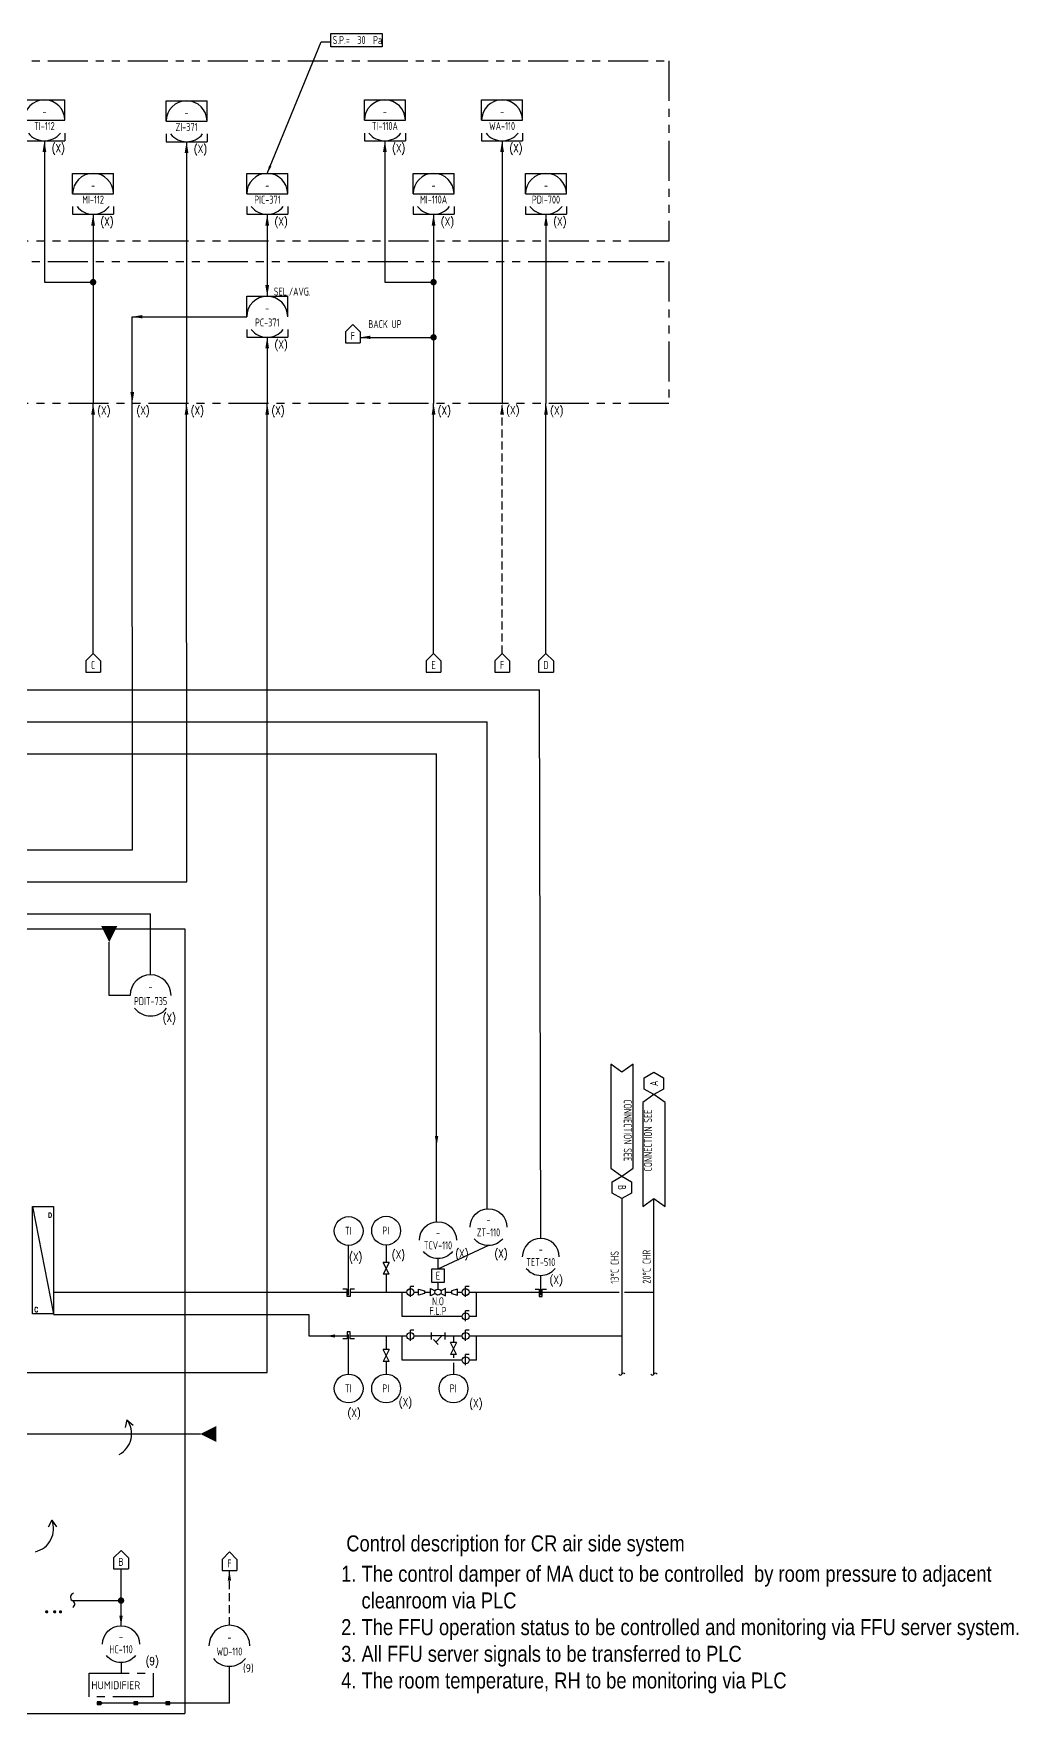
# Model space of a CAD drawing. Header units: millimetres. Extents: x 64 to 842, y 41 to 565.
# Drawn here: x 534 to 842, y 41 to 565 of the extents above; entities that cross this region are included whole.
import ezdxf
from ezdxf.enums import TextEntityAlignment as Align

# ---------------------------------------------------------------- set-up
doc = ezdxf.new("R2010")
doc.units = ezdxf.units.MM
doc.header["$LTSCALE"] = 10
doc.linetypes.add('HIDDEN', pattern=[0.375, 0.25, -0.125])
doc.linetypes.add('PHANTOM', pattern=[2.5, 1.25, -0.25, 0.25, -0.25, 0.25, -0.25])
doc.layers.get('defpoints').update_dxf_attribs({"color": 1})
for name, color, linetype in [('DETL-03', 5, 'Continuous'), ('DETL-TXT', 3, 'Continuous'), ('I-INST', 160, 'Continuous'), ('I-INST-TAG', 3, 'Continuous'), ('I-MEQPM-COMP', 2, 'Continuous'), ('I-MMPIPE-DUCT', 140, 'Continuous'), ('I-MPAR-P1', 1, 'Continuous'), ('I-MSPIPE-DUCT', 3, 'Continuous'), ('I-MTEXT', 3, 'Continuous'), ('I-PANL', 6, 'PHANTOM'), ('I-SGNL-ELECA', 3, 'FM-AUDIO_LINE'), ('I-SGNL-ELECD', 11, 'HIDDEN'), ('I-SGNL-SOFT', 3, 'FM-O-LINE1'), ('NOTETEXT', 4, 'Continuous')]:
    doc.layers.add(name, color=color, linetype=linetype)
doc.styles.add('AA-TXT', font='isocp.shx', dxfattribs={"width": 0.8, "bigfont": 'chineset.shx'})
doc.styles.add('Arial_Narrow_4', font='ARIALN.TTF', dxfattribs={"height": 0.5})
doc.styles.add('dim-txt', font='isocp.shx', dxfattribs={"width": 0.7, "bigfont": 'CHINESET.shx'})
doc.styles.add('STDTEXT', font='romans.shx')
doc.linetypes.add('FM-AUDIO_LINE', pattern='A,0.8,-0.1,["A",AA-TXT,S=0.2,R=0,X=0,Y=-0.1],-0.25', length=1.15)
doc.linetypes.add('FM-O-LINE1', pattern='A,0.8,-0.1,[133,ltypeshp.shx,S=0.1,R=0,X=-0.1,Y=0],-0.1', length=1)
doc.dimstyles.new('adim-10', dxfattribs={"dimscale": 10, "dimtxt": 0.25, "dimasz": 0.25, "dimexe": 0.1, "dimexo": 0.5, "dimgap": 0.15, "dimtad": 0, "dimdec": 4, "dimtxsty": 'dim-txt', "dimcen": 2.5, "dimclrd": 256, "dimclre": 256, "dimclrt": 256, "dimadec": 0, "dimazin": 0, "dimtfac": 1, "dimtmove": 0, "dimatfit": 3, "dimfxl": 1, "dimarcsym": 0})

# ---------------------------------------------------------------- blocks, each defined once
blk = doc.blocks.new('A$C69555BEA')
at = {"layer": 'defpoints'}
for p in [(0, 9.05), (0, 4.61)]:
    blk.add_point(p, dxfattribs=at)
at = {"layer": 'I-INST'}
for p, q in [((-6.4, 12.8), (6.4, 12.8)), ((-6.4, 6.4), (-6.4, 12.8)), ((6.4, 6.4), (6.4, 12.8)), ((-6.4, 2.42), (-6.4, 0)), ((6.4, 2.42), (6.4, 0)), ((-6.4, 0), (6.4, 0))]:
    blk.add_line(p, q, dxfattribs=at)
for start, end in [(0, 180), (218.4892, 321.5108)]:
    blk.add_arc((0, 6.4), 6.4, start, end, dxfattribs=at)
blk = doc.blocks.new('A$C23AD5D27')
at = {"layer": 'defpoints'}
for p in [(0, 9.05), (0, 4.61)]:
    blk.add_point(p, dxfattribs=at)
at = {"layer": 'I-INST'}
for p, q in [((-6.4, 12.8), (6.4, 12.8)), ((-6.4, 6.4), (-6.4, 12.8)), ((6.4, 6.4), (6.4, 12.8)), ((-6.4, 2.42), (-6.4, 0)), ((6.4, 2.42), (6.4, 0)), ((-6.4, 0), (6.4, 0))]:
    blk.add_line(p, q, dxfattribs=at)
at = {"layer": 'I-INST', "linetype": 'Continuous'}
blk.add_line((-6.4, 6.4), (6.4, 6.4), dxfattribs=at)
at = {"layer": 'I-INST'}
for start, end in [(0, 180), (218.4892, 321.5108)]:
    blk.add_arc((0, 6.4), 6.4, start, end, dxfattribs=at)
blk = doc.blocks.new('A$C25D17942')
at = {"layer": 'defpoints'}
for p in [(0, -3.75), (0, -8.19)]:
    blk.add_point(p, dxfattribs=at)
at = {"layer": 'I-INST'}
for start, end in [(0, 180), (218.4892, 321.5108)]:
    blk.add_arc((0, -6.4), 6.4, start, end, dxfattribs=at)
blk = doc.blocks.new('GAUGE-CRL')
at = {"color": 5}
blk.add_circle((0, 5), 5, dxfattribs=at)
blk = doc.blocks.new('A$C2CD672AE')
at = {"layer": 'I-INST-TAG', "style": 'AA-TXT', "width": 0.8}
for s, p in [('F.L.P', (0, -5.85)), ('N.O', (0, -2.85))]:
    blk.add_text(s, height=2.5, dxfattribs=at).set_placement(p, align=Align.MIDDLE)
blk = doc.blocks.new('A$C4E45323B')
at = {"layer": 'I-INST'}
for p, q in [((0, 5.81), (-2.3, 3.51)), ((2.3, 3.51), (0, 5.81)), ((-2.3, 3.51), (-2.3, 0)), ((-2.3, 0), (2.3, 0)), ((2.3, 3.51), (2.3, 0))]:
    blk.add_line(p, q, dxfattribs=at)

msp = doc.modelspace()

# ---------------------------------------------------------------- linework, layer by layer
at = {"layer": 'DETL-03'}
msp.add_line((595.25, 43.79), (595.25, 55.33), dxfattribs=at)
at = {"layer": 'I-INST'}
for p, q in [((557.73, 264.94), (557.73, 281.58)), ((564.23, 264.94), (557.73, 264.94)), ((676.15, 186.75), (660.38, 179.43)), ((658.32, 179.43), (658.32, 175.32)), ((662.44, 179.43), (658.32, 179.43)), ((660.38, 182.7), (660.38, 179.43)), ((662.44, 175.32), (662.44, 179.43)), ((658.32, 175.32), (662.44, 175.32)), ((660.38, 175.32), (660.38, 173.17)), ((690.68, 173.12), (692.03, 173.12)), ((692.03, 173.12), (692.03, 170.87)), ((692.03, 170.87), (692.93, 170.87)), ((692.93, 170.87), (692.93, 173.12)), ((692.93, 173.12), (694.28, 173.12)), ((523.33, 127.92), (586.17, 127.92)), ((561.4, 56.49), (561.4, 53.22)), ((555.14, 44.19), (553.94, 44.19)), ((553.94, 44.19), (553.94, 43.39)), ((553.94, 43.39), (555.14, 43.39)), ((554.24, 44.19), (554.24, 43.39)), ((554.54, 44.19), (554.54, 43.39)), ((554.84, 44.19), (554.84, 43.39)), ((555.14, 43.39), (555.14, 44.19)), ((555.44, 43.99), (555.14, 43.99)), ((555.14, 43.59), (555.44, 43.59)), ((555.44, 43.59), (555.44, 43.99)), ((595.25, 43.79), (555.44, 43.79)), ((566.64, 44.19), (565.44, 44.19)), ((565.44, 44.19), (565.44, 43.39)), ((565.44, 43.39), (566.64, 43.39)), ((565.74, 44.19), (565.74, 43.39)), ((566.04, 44.19), (566.04, 43.39)), ((566.34, 44.19), (566.34, 43.39)), ((566.64, 43.39), (566.64, 44.19)), ((576.64, 44.19), (575.44, 44.19)), ((575.44, 44.19), (575.44, 43.39)), ((575.44, 43.39), (576.64, 43.39)), ((575.74, 44.19), (575.74, 43.39)), ((576.04, 44.19), (576.04, 43.39)), ((576.34, 44.19), (576.34, 43.39)), ((576.64, 43.39), (576.64, 44.19))]:
    msp.add_line(p, q, dxfattribs=at)
at = {"layer": 'I-INST', "linetype": 'Continuous'}
for p, q in [((714.31, 243.44), (714.31, 210.94)), ((717.81, 240.94), (714.31, 243.44)), ((721.31, 243.44), (717.81, 240.94)), ((721.31, 210.94), (721.31, 243.44)), ((727.81, 233.94), (724.31, 231.44)), ((724.31, 231.44), (724.31, 198.94)), ((731.31, 231.44), (727.81, 233.94)), ((731.31, 198.94), (731.31, 231.44)), ((714.31, 210.94), (717.81, 208.44)), ((717.81, 208.44), (721.31, 210.94)), ((724.31, 198.94), (727.81, 201.44)), ((727.81, 201.44), (731.31, 198.94))]:
    msp.add_line(p, q, dxfattribs=at)
at = {"layer": 'I-INST'}
msp.add_lwpolyline([(626.94, 565.44), (642.94, 565.44), (642.94, 561.35), (626.94, 561.35)], close=True, dxfattribs=at)
at = {"layer": 'I-INST', "linetype": 'Continuous'}
for points in [[(727.81, 240.94), (730.84, 239.19), (730.84, 235.69), (727.81, 233.94), (724.78, 235.69), (724.78, 239.19)], [(717.81, 201.44), (714.78, 203.19), (714.78, 206.69), (717.81, 208.44), (720.84, 206.69), (720.84, 203.19)]]:
    msp.add_lwpolyline(points, close=True, dxfattribs=at)
at = {"layer": 'I-INST'}
for points in [[(659.53, 171.79), (658, 171.03), (658, 173.41), (659.53, 172.65)], [(662.76, 173.41), (662.76, 173.41), (661.23, 172.65)], [(661.23, 171.79), (662.76, 171.03), (662.76, 173.41)]]:
    msp.add_lwpolyline(points, dxfattribs=at)
at = {"layer": 'I-INST', "flags": 128}
msp.add_lwpolyline([(692.48, 171.32), (692.48, 177.46)], dxfattribs=at)
at = {"layer": 'I-INST'}
msp.add_circle((660.38, 172.22), 0.952, dxfattribs=at)
at = {"layer": 'I-INST-TAG'}
for points in [[(581.87, 531.66, 0, 1.17, 0), (581.87, 528.16, 0, 0, 0)], [(552.68, 449.91, 0, 1.17, 0), (552.68, 446.41, 0, 0, 0)], [(581.87, 449.91, 0, 1.17, 0), (581.87, 446.41, 0, 0, 0)], [(607.05, 449.91, 0, 1.17, 0), (607.05, 446.41, 0, 0, 0)], [(659, 449.91, 0, 1.17, 0), (659, 446.41, 0, 0, 0)], [(694.11, 449.91, 0, 1.17, 0), (694.11, 446.41, 0, 0, 0)]]:
    msp.add_lwpolyline(points, format="xyseb", dxfattribs=at)
at = {"layer": 'I-INST-TAG', "const_width": 1}
for points in [[(552.18, 487.77, 1), (553.18, 487.77, 1)], [(658.5, 487.77, 1), (659.5, 487.77, 1)], [(658.5, 470.53, 1), (659.5, 470.53, 1)], [(560.9, 75.87, 1), (561.9, 75.87, 1)]]:
    msp.add_lwpolyline(points, format="xyb", close=True, dxfattribs=at)
at = {"layer": 'I-MEQPM-COMP'}
for p, q in [((645.11, 181.53), (643.25, 181.53)), ((645.11, 181.53), (643.25, 177.8)), ((645.11, 177.8), (643.25, 181.53)), ((645.11, 177.8), (643.25, 177.8)), ((651.76, 170.72), (651.76, 174)), ((652.84, 174), (651.76, 174)), ((669, 170.72), (669, 174)), ((670.08, 174), (669, 174)), ((669, 163.13), (669, 166.41)), ((670.08, 166.41), (669, 166.41)), ((651.76, 157.03), (651.76, 160.31)), ((652.84, 160.31), (651.76, 160.31)), ((669, 157.03), (669, 160.31)), ((670.08, 160.31), (669, 160.31)), ((645.11, 154.27), (643.25, 150.53)), ((645.11, 150.53), (643.25, 154.27)), ((645.11, 154.27), (643.25, 154.27)), ((666.17, 156.52), (664.3, 152.79)), ((666.17, 152.79), (664.3, 156.52)), ((666.17, 156.52), (664.3, 156.52)), ((666.17, 152.79), (664.3, 152.79)), ((669, 149.43), (669, 152.71)), ((670.08, 152.71), (669, 152.71)), ((645.11, 150.53), (643.25, 150.53)), ((563.25, 132.37), (562.66, 129.93)), ((563.25, 132.37), (565.17, 130.65)), ((539.81, 101.01), (538.6, 98.81)), ((539.81, 101.01), (541.21, 98.85))]:
    msp.add_line(p, q, dxfattribs=at)
at = {"layer": 'I-MEQPM-COMP', "linetype": 'ByBlock'}
for p, q in [((658.22, 159.6), (658.22, 157.44)), ((662.54, 158.52), (658.22, 158.52)), ((661.61, 158.52), (659.69, 156.61)), ((662.54, 159.6), (662.54, 157.44)), ((658.93, 157.38), (660.46, 155.85))]:
    msp.add_line(p, q, dxfattribs=at)
at = {"layer": 'I-MEQPM-COMP'}
for points in [[(533.73, 198.93), (540.3, 198.93), (540.3, 165.42), (533.73, 165.42)], [(656.2, 171.79), (654.33, 171.28), (654.33, 173.16), (656.2, 172.65)], [(664.56, 171.79), (666.44, 171.28), (666.44, 173.16), (664.56, 172.65)]]:
    msp.add_lwpolyline(points, close=True, dxfattribs=at)
msp.add_lwpolyline([(533.73, 198.93), (540.3, 165.42)], dxfattribs=at)
for centre in [(651.76, 172.22), (669, 172.22), (669, 164.63), (651.76, 158.52), (669, 158.52), (669, 150.93)]:
    msp.add_circle(centre, 1.08, dxfattribs=at)
for centre, radius, start, end in [((557.31, 127.98), 7.39, 298.5489, 36.4455), ((532.93, 98.31), 7.39, 283.5489, 21.4455), ((546.86, 76.91), 1.28, 105.1425, 234.2664), ((545.77, 74.74), 1.18, 297.6437, 73.227)]:
    msp.add_arc(centre, radius, start, end, dxfattribs=at)
at = {"layer": 'I-MMPIPE-DUCT'}
for p, q in [((717.81, 201.44), (717.81, 146.58)), ((727.81, 146.58), (727.81, 201.44))]:
    msp.add_line(p, q, dxfattribs=at)
for points in [[(557.73, 281.58, 0, 5, 0), (557.73, 286.58, 5, 5, 0)], [(586.17, 127.92, 0, 5, 0), (591.17, 127.92, 5, 5, 0)]]:
    msp.add_lwpolyline(points, format="xyseb", dxfattribs=at)
for centre, start, end in [((717.32, 146.86), 210.0887, 330.0887), ((718.3, 146.3), 30.0887, 150.0887), ((727.32, 146.86), 210.0887, 330.0887), ((728.3, 146.3), 30.0887, 150.0887)]:
    msp.add_arc(centre, 0.56, start, end, dxfattribs=at)
at = {"layer": 'I-MPAR-P1'}
for p, q in [((249.13, 285.78), (581.36, 285.78)), ((581.36, 285.78), (581.36, 40.61)), ((249.13, 40.61), (581.36, 40.61))]:
    msp.add_line(p, q, dxfattribs=at)
at = {"layer": 'I-MSPIPE-DUCT'}
for p, q in [((644.18, 186.92), (644.18, 181.53)), ((644.18, 177.8), (644.18, 172.22)), ((540.3, 172.22), (632.03, 172.22)), ((632.03, 173.12), (630.68, 173.12)), ((632.03, 170.87), (632.03, 173.12)), ((632.93, 170.87), (632.03, 170.87)), ((632.93, 173.12), (632.93, 170.87)), ((634.28, 173.12), (632.93, 173.12)), ((632.93, 172.22), (650.68, 172.22)), ((649.24, 164.63), (649.24, 172.22)), ((652.84, 172.22), (654.33, 172.22)), ((656.2, 172.22), (658, 172.22)), ((662.76, 172.22), (664.56, 172.22)), ((666.44, 172.22), (667.92, 172.22)), ((670.08, 172.22), (692.03, 172.22)), ((672.42, 164.63), (672.42, 172.22)), ((692.93, 172.22), (717.01, 172.22)), ((718.61, 172.22), (727.81, 172.22)), ((540.3, 165.22), (620.09, 165.22)), ((620.09, 165.22), (620.09, 158.52)), ((667.92, 164.63), (649.24, 164.63)), ((672.42, 164.63), (670.08, 164.63)), ((620.09, 158.52), (632.03, 158.52)), ((632.03, 157.62), (630.68, 157.62)), ((632.93, 159.87), (632.03, 159.87)), ((632.03, 159.87), (632.03, 157.62)), ((632.93, 157.62), (632.93, 159.87)), ((632.93, 158.52), (650.68, 158.52)), ((634.28, 157.62), (632.93, 157.62)), ((644.18, 158.52), (644.18, 154.27)), ((649.24, 150.93), (649.24, 158.52)), ((652.84, 158.52), (658.22, 158.52)), ((662.54, 158.52), (667.92, 158.52)), ((665.23, 158.52), (665.23, 156.52)), ((670.08, 158.52), (717.81, 158.52)), ((672.42, 150.93), (672.42, 158.52)), ((665.23, 152.79), (665.23, 151.73)), ((644.18, 150.53), (644.18, 146.62)), ((667.92, 150.93), (649.24, 150.93)), ((665.23, 150.13), (665.23, 146.62)), ((672.42, 150.93), (670.08, 150.93))]:
    msp.add_line(p, q, dxfattribs=at)
at = {"layer": 'I-MSPIPE-DUCT', "flags": 128}
for points in [[(632.48, 171.32), (632.48, 186.84)], [(632.48, 146.62), (632.48, 158.97)]]:
    msp.add_lwpolyline(points, dxfattribs=at)
at = {"layer": 'I-MSPIPE-DUCT'}
msp.add_solid([(628.25, 158.03), (628.25, 159.02), (625.27, 158.52)], dxfattribs=at)
at = {"layer": 'I-PANL'}
for points in [[(63.51, 556.91), (732.45, 556.91), (732.45, 500.58), (63.51, 500.58)], [(63.51, 494.25), (732.45, 494.25), (732.45, 449.91), (63.51, 449.91)], [(551.4, 45.76), (551.4, 53.22), (571.39, 53.22), (571.39, 45.76)]]:
    msp.add_lwpolyline(points, close=True, dxfattribs=at)
at = {"layer": 'I-SGNL-ELECA'}
for p, q in [((552.68, 371.75), (552.68, 449.91)), ((564.93, 310.4), (564.91, 449.91)), ((581.9, 300.4), (581.87, 449.91)), ((607.05, 147.16), (607.05, 449.91)), ((659, 371.75), (659, 449.91)), ((694.11, 371.75), (694.11, 449.91)), ((474.14, 360.4), (692.04, 360.4)), ((692.48, 188.98), (692.04, 360.4)), ((474.14, 350.4), (675.71, 350.4)), ((675.71, 198.25), (675.71, 350.4)), ((474.14, 340.4), (659.94, 340.4)), ((659.94, 194.2), (659.94, 340.4)), ((474.14, 310.4), (564.93, 310.4)), ((474.14, 300.4), (581.9, 300.4)), ((493.23, 290.4), (570.63, 290.4)), ((570.63, 271.34), (570.63, 290.4)), ((516.93, 147.16), (607.05, 147.16)), ((561.4, 68.01), (561.4, 85.74)), ((546.11, 75.87), (561.4, 75.87))]:
    msp.add_line(p, q, dxfattribs=at)
for points in [[(659.94, 217.84, 0, 1.05, 0), (659.94, 220.99, 0, 0, 0)], [(561.4, 68.01, 0, 1.05, 0), (561.4, 71.16, 0, 0, 0)]]:
    msp.add_lwpolyline(points, format="xyseb", dxfattribs=at)
at = {"layer": 'I-SGNL-ELECD'}
for p, q in [((680.4, 371.75), (680.4, 449.91)), ((595.25, 68.13), (595.25, 85.23))]:
    msp.add_line(p, q, dxfattribs=at)
for points in [[(680.4, 449.91, 0, 1.17, 0), (680.4, 446.41, 0, 0, 0)], [(595.25, 85.23, 0, 1.05, 0), (595.25, 82.08, 0, 0, 0)]]:
    msp.add_lwpolyline(points, format="xyseb", dxfattribs=at)
at = {"layer": 'I-SGNL-ELECD', "const_width": 0.5}
for points in [[(538.18, 72.6, 1), (538.18, 72.1, 1)], [(538.18, 72.6, 1), (538.18, 72.1, 1)], [(540.68, 72.6, 1), (540.68, 72.1, 1)], [(540.68, 72.6, 1), (540.68, 72.1, 1)], [(542.49, 72.6, 1), (542.49, 72.1, 1)], [(542.49, 72.6, 1), (542.49, 72.1, 1)]]:
    msp.add_lwpolyline(points, format="xyb", close=True, dxfattribs=at)
at = {"layer": 'I-SGNL-SOFT'}
for p, q in [((537.47, 531.94), (537.47, 487.77)), ((581.87, 531.66), (581.87, 449.91)), ((643.79, 531.94), (643.79, 487.77)), ((680.4, 531.94), (680.4, 450.19)), ((552.68, 508.97), (552.68, 449.91)), ((607.05, 508.97), (607.05, 483.37)), ((659, 508.97), (659, 449.91)), ((694.11, 508.97), (694.11, 449.91)), ((537.47, 487.77), (552.68, 487.77)), ((643.79, 487.77), (659, 487.77)), ((564.91, 476.97), (600.65, 476.97)), ((564.91, 449.91), (564.91, 476.97)), ((607.05, 470.57), (607.05, 449.91)), ((636.08, 470.53), (659, 470.53))]:
    msp.add_line(p, q, dxfattribs=at)
for points in [[(537.47, 531.94, 0, 1.17, 0), (537.47, 528.44, 0, 0, 0)], [(643.79, 531.94, 0, 1.17, 0), (643.79, 528.44, 0, 0, 0)], [(680.4, 531.94, 0, 1.17, 0), (680.4, 528.44, 0, 0, 0)], [(552.68, 508.97, 0, 1.17, 0), (552.68, 505.47, 0, 0, 0)], [(607.05, 508.97, 0, 1.17, 0), (607.05, 505.47, 0, 0, 0)], [(659, 508.97, 0, 1.17, 0), (659, 505.47, 0, 0, 0)], [(694.11, 508.97, 0, 1.17, 0), (694.11, 505.47, 0, 0, 0)], [(607.05, 483.37, 0, 1.17, 0), (607.05, 486.87, 0, 0, 0)], [(564.91, 476.97, 0, 1.05, 0), (568.06, 476.97, 0, 0, 0)], [(607.05, 470.57, 0, 1.17, 0), (607.05, 467.07, 0, 0, 0)], [(636.08, 470.53, 0, 1.05, 0), (639.23, 470.53, 0, 0, 0)], [(564.91, 449.91, 0, 1.17, 0), (564.91, 453.41, 0, 0, 0)]]:
    msp.add_lwpolyline(points, format="xyseb", dxfattribs=at)

# ---------------------------------------------------------------- block references
for name, p in [('A$C23AD5D27', (537.47, 531.94)), ('A$C23AD5D27', (581.87, 531.66)), ('A$C23AD5D27', (643.79, 531.94)), ('A$C23AD5D27', (680.4, 531.94)), ('A$C23AD5D27', (552.68, 508.97)), ('A$C23AD5D27', (607.05, 508.97)), ('A$C23AD5D27', (659, 508.97)), ('A$C23AD5D27', (694.11, 508.97)), ('A$C69555BEA', (607.05, 470.57)), ('A$C25D17942', (570.63, 271.34)), ('A$C2CD672AE', (660.38, 172.22)), ('A$C25D17942', (595.25, 68.13))]:
    msp.add_blockref(name, p)
for name, p, xscale, yscale, zscale in [('GAUGE-CRL', (632.48, 186.84), 0.900000000000091, 0.900000000000091, 0.900000000000091), ('GAUGE-CRL', (644.18, 186.92), 0.900000000000091, 0.900000000000091, 0.900000000000091), ('A$C25D17942', (660.38, 194.22), -0.900000000000091, 0.8999999999999773, 0.8999999999999986), ('A$C25D17942', (676.15, 198.27), -0.900000000000091, 0.8999999999999773, 0.8999999999999986), ('A$C25D17942', (692.48, 188.98), 0.900000000000091, 0.900000000000091, 0.900000000000091), ('GAUGE-CRL', (632.48, 137.62), 0.900000000000091, 0.900000000000091, 0.900000000000091), ('GAUGE-CRL', (644.18, 137.62), 0.900000000000091, 0.900000000000091, 0.900000000000091), ('GAUGE-CRL', (665.23, 137.62), 0.900000000000091, 0.900000000000091, 0.900000000000091), ('A$C25D17942', (561.4, 68.01), -0.900000000000091, 0.8999999999999773, 0.8999999999999986)]:
    msp.add_blockref(name, p, dxfattribs=dict(xscale=xscale, yscale=yscale, zscale=zscale))
at = {"layer": 'I-INST'}
for p in [(633.78, 468.78), (552.68, 365.94), (659, 365.94), (680.4, 365.94), (694.11, 365.94), (561.4, 85.74)]:
    msp.add_blockref('A$C4E45323B', p, dxfattribs=at)
at = {"layer": 'I-INST', "color": 9}
msp.add_blockref('A$C4E45323B', (595.25, 85.23), dxfattribs=at)

# ---------------------------------------------------------------- texts
at = {"char_height": 5, "attachment_point": 1, "style": 'Arial_Narrow_4'}
for s, insert, width in [('Control description for CR air side system', (631.75, 96.22), 116.6239), ('1. The control damper of MA duct to be controlled  by room pressure to adjacent       \\P    cleanroom via PLC\\P2. The FFU operation status to be controlled and monitoring via FFU server system.\\P3. All FFU server signals to be transferred to PLC\\P4. The room temperature, RH to be monitoring via PLC{\\fArial|b0|i0|c136|p34;\\C1; }', (630.14, 86.73), 223.969)]:
    msp.add_mtext(s, dxfattribs=dict(at, insert=insert, width=width))
at = {"layer": 'DETL-TXT', "style": 'AA-TXT'}
msp.add_text('HUMIDIFIER', height=2.5, dxfattribs=at).set_placement((552.12, 48.15))
at = {"layer": 'I-INST', "linetype": 'Continuous', "style": 'AA-TXT', "width": 0.8}
for s, rotation, p in [('A', 90, (727.81, 237.44)), ('B', 270, (717.81, 204.94))]:
    msp.add_text(s, height=2.5, rotation=rotation, dxfattribs=at).set_placement(p, align=Align.MIDDLE)
for rotation, p in [(270, (718.4, 213.11)), (90, (727.22, 229.27))]:
    msp.add_text('CONNECTION SEE', height=2.5, rotation=rotation, dxfattribs=at).set_placement(p, align=Align.RIGHT)
at = {"layer": 'I-INST-TAG', "style": 'AA-TXT', "width": 0.8}
msp.add_text('S.P.=  30  Pa', height=2.5, dxfattribs=at).set_placement((627.49, 563.43), align=Align.MIDDLE_LEFT)
for s, p in [('-', (537.47, 540.99)), ('-', (643.79, 540.99)), ('-', (680.4, 540.99)), ('TI-112', (537.47, 536.55)), ('ZI-371', (581.87, 536.27)), ('-', (581.87, 540.71)), ('TI-110A', (643.79, 536.55)), ('WA-110', (680.4, 536.55)), ('MI-112', (552.68, 513.58)), ('-', (552.68, 518.02)), ('PIC-371', (607.12, 513.56)), ('-', (607.05, 518.02)), ('MI-110A', (659, 513.58)), ('-', (659, 518.02)), ('PDI-700', (694.11, 513.58)), ('-', (694.11, 518.02)), ('SEL./AVG.', (614.87, 484.84)), ('-', (607.05, 479.62)), ('PC-371', (607.05, 475.18)), ('BACK UP', (643.81, 474.66)), ('F', (633.78, 470.99)), ('C', (552.68, 368.16)), ('E', (659, 368.16)), ('F', (680.4, 368.16)), ('D', (694.11, 368.16)), ('PDIT-735', (570.63, 263.15)), ('-', (570.63, 267.6)), ('-', (676.15, 194.89)), ('TI', (632.37, 191.39)), ('PI', (644.07, 191.47)), ('-', (660.38, 190.84)), ('ZT-110', (676.15, 190.89)), ('TCV-110', (660.38, 186.85)), ('-', (692.48, 185.61)), ('E', (660.38, 177.37)), ('TET-510', (692.48, 181.61)), ('TI', (632.37, 142.16)), ('PI', (644.07, 142.16)), ('PI', (665.12, 142.16)), ('B', (561.4, 87.95)), ('F', (595.25, 87.44)), ('-', (561.4, 64.63)), ('-', (595.25, 64.38)), ('HC-110', (561.4, 60.64)), ('WD-110', (595.25, 59.94))]:
    msp.add_text(s, height=2.5, dxfattribs=at).set_placement(p, align=Align.MIDDLE)
at = {"layer": 'I-INST-TAG', "style": 'STDTEXT', "width": 0.8}
for s, p in [('(X)', (543.87, 530.94)), ('(X)', (588.27, 530.66)), ('(X)', (650.19, 530.94)), ('(X)', (686.8, 530.94)), ('(X)', (559.08, 507.97)), ('(X)', (613.46, 507.97)), ('(X)', (665.4, 507.97)), ('(X)', (700.51, 507.97)), ('(X)', (613.46, 469.57)), ('(X)', (578.52, 259.17)), ('(X)', (636.76, 184.51)), ('(X)', (650.09, 185.21)), ('(X)', (669.91, 185.51)), ('(X)', (682.14, 185.51)), ('(X)', (699.36, 177.35)), ('(X)', (652.28, 139.14)), ('(X)', (674.28, 138.74)), ('(X)', (636.26, 135.76)), ('(9)', (573.2, 58.22))]:
    msp.add_text(s, height=2.5, dxfattribs=at).set_placement(p, align=Align.TOP_RIGHT)
for p in [(553.99, 448.91), (566.23, 448.91), (583.18, 448.91), (608.37, 448.91), (660.31, 448.91), (681.71, 449.04), (695.43, 448.91)]:
    msp.add_text('(X)', height=2.5, dxfattribs=at).set_placement(p, align=Align.TOP_LEFT)
at = {"layer": 'I-INST-TAG', "style": 'AA-TXT'}
msp.add_text('(9)', height=2.5, dxfattribs=at).set_placement((599.5, 53.47))
at = {"layer": 'I-MEQPM-COMP', "style": 'STDTEXT', "text_generation_flag": 2, "width": 0.8}
for s, p in [('D', (538.6, 197.02)), ('C', (534.3, 167.48))]:
    msp.add_text(s, height=1.5, rotation=181.6607, dxfattribs=at).set_placement(p)
at = {"layer": 'I-MTEXT', "style": 'AA-TXT', "width": 0.8}
for s, p in [('13%%DC CHS', (716.81, 174.88)), ('20%%DC CHR', (726.81, 174.88))]:
    msp.add_text(s, height=2.5, rotation=90, dxfattribs=at).set_placement(p)

# ---------------------------------------------------------------- leaders
at = {"layer": 'NOTETEXT'}
msp.add_leader([(607.05, 521.77), (623.94, 562.91), (626.94, 562.91)], dimstyle='adim-10', override={"dimgap": 0.15, "dimtad": 0}, dxfattribs=at)

doc.saveas('drawing.dxf')
